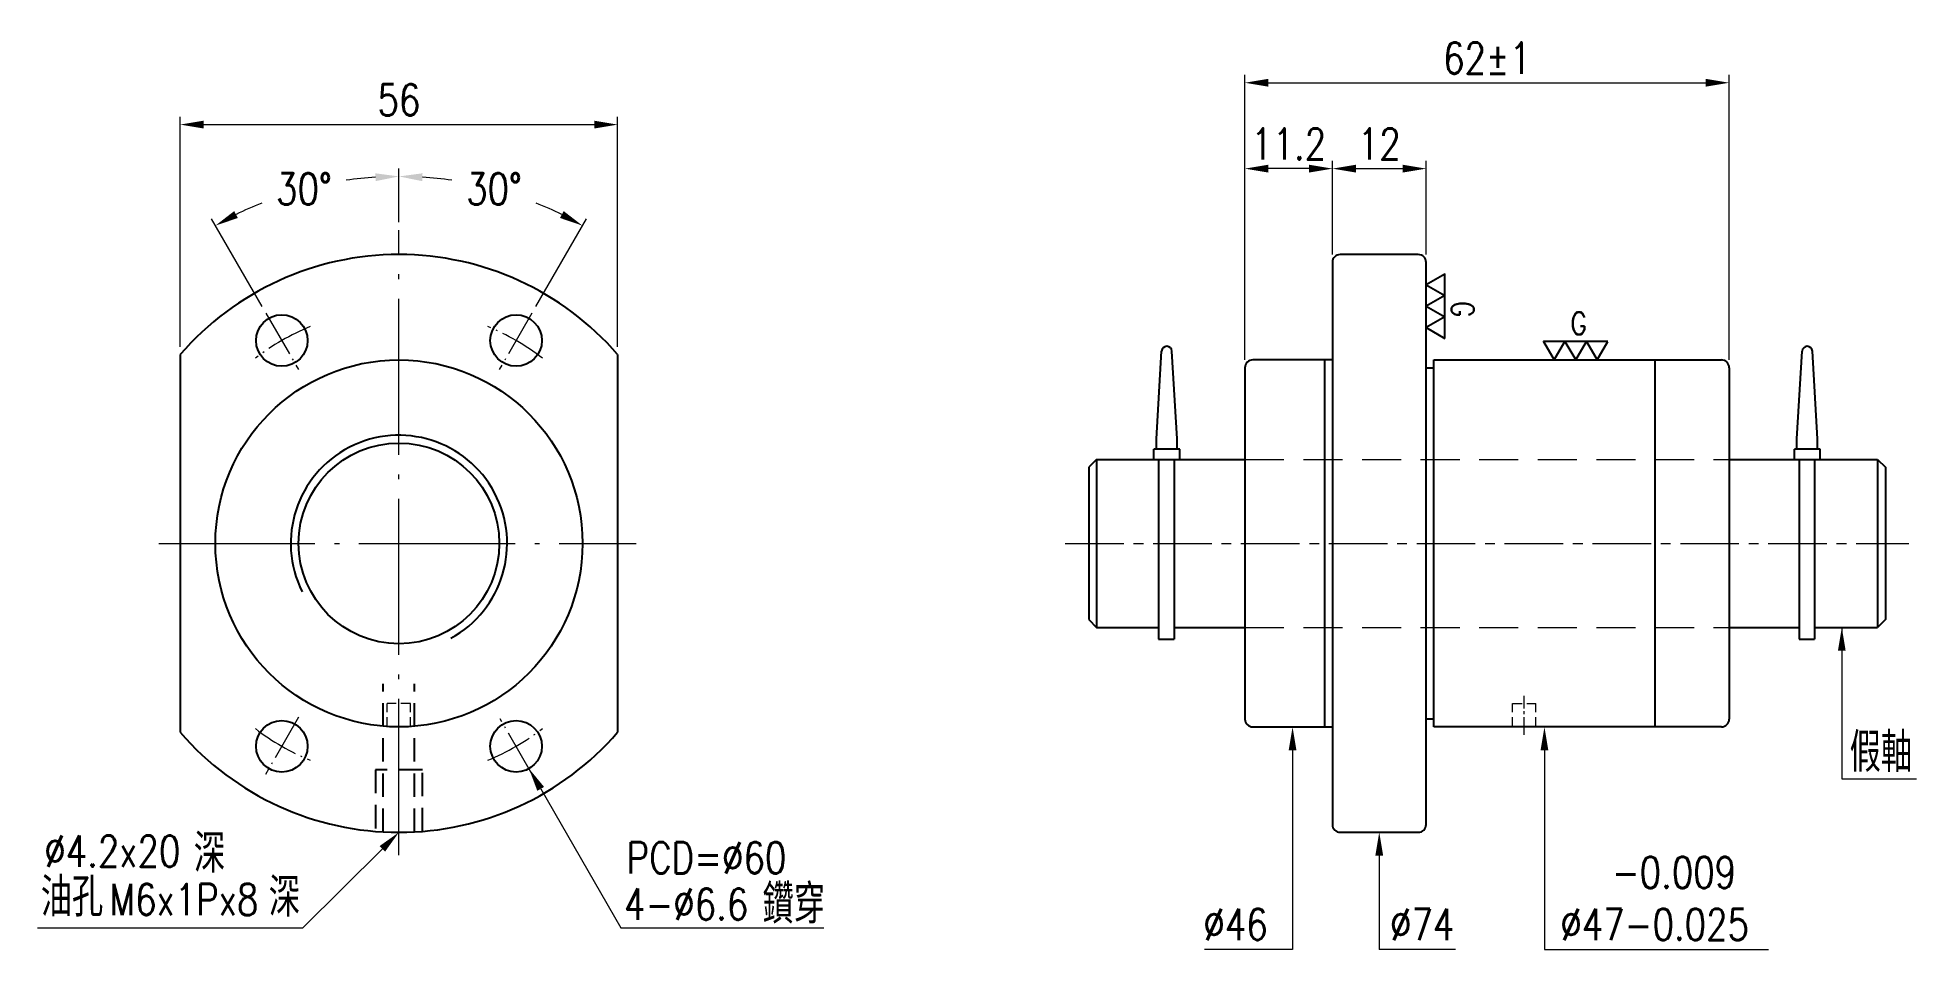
# Model space of a CAD drawing. Header units: millimetres. Extents: x 23 to 263, y -485 to -368.
import ezdxf
from ezdxf.enums import TextEntityAlignment as Align

# ---------------------------------------------------------------- set-up
doc = ezdxf.new("R2010")
doc.units = ezdxf.units.MM
doc.header["$LTSCALE"] = 10
for name, pattern in [('C', [2.5625, 2, -0.25, 0.0625, -0.25]), ('CENTER2', [1.125, 0.75, -0.125, 0.125, -0.125]), ('H', [0.75, 0.5, -0.25]), ('HIDDEN', [0.375, 0.25, -0.125])]:
    doc.linetypes.add(name, pattern=pattern)
doc.layers.get('0').update_dxf_attribs({"linetype": 'CONTINUOUS'})
doc.layers.get('DEFPOINTS').update_dxf_attribs({"linetype": 'CONTINUOUS'})
for name, color, linetype, lineweight in [('01', 1, 'CENTER2', 5), ('03', 94, 'CONTINUOUS', 15), ('05', 5, 'HIDDEN', 9), ('C', 1, 'C', 5)]:
    doc.layers.add(name, color=color, linetype=linetype, lineweight=lineweight)
doc.layers.add('H', color=2, linetype='H')
doc.layers.add('L1', color=4, linetype='CONTINUOUS')
doc.styles.add('SIMPLEX', font='SIMPLEX.shx', dxfattribs={"width": 0.8, "height": 4, "bigfont": 'chineset.shx'})
doc.dimstyles.new('STANDARD$0', dxfattribs={"dimscale": 0, "dimtxt": 3.2, "dimasz": 3, "dimexe": 1, "dimexo": 1, "dimgap": 1, "dimtad": 1, "dimdec": 3, "dimdsep": 46, "dimtxsty": 'SIMPLEX', "dimcen": 0.09, "dimclrd": 256, "dimclre": 256, "dimclrt": 4, "dimadec": 1, "dimazin": 2, "dimtp": -0.1, "dimtm": 0.2, "dimtfac": 1, "dimtdec": 3, "dimtmove": 0, "dimatfit": 3, "dimfxl": 0, "dimtvp": 0.790698, "dimlwd": -1, "dimlwe": -1, "dimarcsym": 0})
doc.dimstyles.new('STANDARD$2', dxfattribs={"dimscale": 0, "dimtxt": 4, "dimasz": 3, "dimexe": 2.2, "dimexo": 2.2, "dimgap": 2.2, "dimtad": 0, "dimtih": 1, "dimtoh": 1, "dimdec": 3, "dimrnd": 0.0005, "dimdsep": 46, "dimtxsty": 'SIMPLEX', "dimcen": 0.09, "dimclrd": 256, "dimclre": 256, "dimclrt": 4, "dimadec": 1, "dimazin": 2, "dimtp": -0.1, "dimtm": 0.2, "dimtfac": 1, "dimtdec": 3, "dimtmove": 2, "dimatfit": 3, "dimfxl": 0, "dimtvp": 0.790698, "dimlwd": -1, "dimlwe": -1, "dimarcsym": 0})
doc.dimstyles.new('STANDARD$7', dxfattribs={"dimscale": 0, "dimtxt": 4, "dimasz": 3, "dimexe": 1.2, "dimexo": 1.2, "dimgap": 1.2, "dimtad": 1, "dimdec": 3, "dimrnd": 0.0005, "dimdsep": 46, "dimtxsty": 'SIMPLEX', "dimcen": 0.09, "dimclrd": 256, "dimclre": 256, "dimclrt": 4, "dimadec": 1, "dimazin": 2, "dimtp": -0.1, "dimtm": 0.2, "dimtfac": 1, "dimtdec": 3, "dimtmove": 2, "dimatfit": 3, "dimfxl": 0, "dimtvp": 0.790698, "dimlwd": -1, "dimlwe": -1, "dimarcsym": 0})

# ---------------------------------------------------------------- blocks, each defined once
blk = doc.blocks.new('*D51')
at = {"layer": '03'}
for p, q in [((188.53, -395.86), (188.53, -383.86)), ((191.53, -384.86), (197.53, -384.86)), ((200.53, -395.86), (200.53, -383.86))]:
    blk.add_line(p, q, dxfattribs=at)
for points in [[(191.53, -384.36), (191.53, -385.36), (188.53, -384.86)], [(197.53, -384.36), (197.53, -385.36), (200.53, -384.86)]]:
    blk.add_solid(points, dxfattribs=at)
at = {"layer": 'DEFPOINTS', "color": 0}
for p in [(200.53, -384.86), (188.53, -396.86), (200.53, -396.86)]:
    blk.add_point(p, dxfattribs=at)
at = {"layer": '03', "color": 4, "insert": (194.53, -381.7), "char_height": 4, "attachment_point": 5, "style": 'SIMPLEX'}
blk.add_mtext('12', dxfattribs=at)
blk = doc.blocks.new('*D52')
at = {"layer": '03'}
for p, q in [((177.33, -409.36), (177.33, -383.86)), ((185.53, -384.86), (180.33, -384.86)), ((188.53, -395.86), (188.53, -383.86))]:
    blk.add_line(p, q, dxfattribs=at)
for points in [[(180.33, -384.36), (180.33, -385.36), (177.33, -384.86)], [(185.53, -384.36), (185.53, -385.36), (188.53, -384.86)]]:
    blk.add_solid(points, dxfattribs=at)
at = {"layer": 'DEFPOINTS', "color": 0}
for p in [(177.33, -384.86), (188.53, -396.86), (177.33, -410.36)]:
    blk.add_point(p, dxfattribs=at)
at = {"layer": '03', "color": 4, "insert": (182.93, -381.7), "char_height": 4, "attachment_point": 5, "style": 'SIMPLEX'}
blk.add_mtext('11.2', dxfattribs=at)
blk = doc.blocks.new('*D53')
at = {"layer": '03'}
for p, q in [((177.33, -409.36), (177.33, -372.86)), ((180.33, -373.86), (236.33, -373.86)), ((239.33, -409.36), (239.33, -372.86))]:
    blk.add_line(p, q, dxfattribs=at)
for points in [[(180.33, -373.36), (180.33, -374.36), (177.33, -373.86)], [(236.33, -373.36), (236.33, -374.36), (239.33, -373.86)]]:
    blk.add_solid(points, dxfattribs=at)
at = {"layer": 'DEFPOINTS', "color": 0}
for p in [(239.33, -373.86), (177.33, -410.36), (239.33, -410.36)]:
    blk.add_point(p, dxfattribs=at)
at = {"layer": '03', "color": 4, "insert": (208.33, -370.7), "char_height": 4, "attachment_point": 5, "style": 'SIMPLEX'}
blk.add_mtext('62%%P1', dxfattribs=at)
blk = doc.blocks.new('*D54')
at = {"layer": '03'}
for p, q in [((69.02, -391.73), (69.02, -384.86)), ((86.55, -402.51), (93.02, -391.29))]:
    blk.add_line(p, q, dxfattribs=at)
for start, end in [(81.7132, 86.3422), (63.6578, 68.0677)]:
    blk.add_arc((69.02, -432.86), 47, start, end, dxfattribs=at)
for points in [[(72, -386.46), (72.04, -385.46), (69.02, -385.86)], [(90.11, -390.3), (89.64, -391.18), (92.52, -392.16)]]:
    blk.add_solid(points, dxfattribs=at)
at = {"layer": 'DEFPOINTS', "color": 0}
for p in [(85.1, -388.7), (69.02, -392.73), (86.05, -403.37), (81.87, -410.6), (69.02, -472.77)]:
    blk.add_point(p, dxfattribs=at)
at = {"layer": '03', "color": 4, "insert": (81.19, -387.46), "char_height": 4, "attachment_point": 5, "style": 'SIMPLEX'}
blk.add_mtext('30°', dxfattribs=at)
blk = doc.blocks.new('*D55')
at = {"layer": '03'}
for p, q in [((69.02, -391.73), (69.02, -384.86)), ((51.5, -402.51), (45.02, -391.29))]:
    blk.add_line(p, q, dxfattribs=at)
for start, end in [(93.6578, 98.2868), (111.9323, 116.3422)]:
    blk.add_arc((69.02, -432.86), 47, start, end, dxfattribs=at)
for points in [[(66.01, -385.46), (66.04, -386.46), (69.02, -385.86)], [(48.4, -391.18), (47.93, -390.3), (45.52, -392.16)]]:
    blk.add_solid(points, dxfattribs=at)
at = {"layer": 'DEFPOINTS', "color": 0}
for p in [(60.86, -386.57), (69.02, -392.73), (52, -403.37), (56.17, -410.6), (69.02, -472.77)]:
    blk.add_point(p, dxfattribs=at)
at = {"layer": '03', "color": 4, "insert": (56.86, -387.46), "char_height": 4, "attachment_point": 5, "style": 'SIMPLEX'}
blk.add_mtext('30°', dxfattribs=at)
blk = doc.blocks.new('*D56')
at = {"layer": '03'}
for p, q in [((41.02, -407.67), (41.02, -378.22)), ((44.02, -379.22), (94.02, -379.22)), ((97.02, -407.67), (97.02, -378.22))]:
    blk.add_line(p, q, dxfattribs=at)
for points in [[(44.02, -378.72), (44.02, -379.72), (41.02, -379.22)], [(94.02, -378.72), (94.02, -379.72), (97.02, -379.22)]]:
    blk.add_solid(points, dxfattribs=at)
at = {"layer": 'DEFPOINTS', "color": 0}
for p in [(97.02, -379.22), (41.02, -408.67), (97.02, -408.67)]:
    blk.add_point(p, dxfattribs=at)
at = {"layer": '03', "color": 4, "insert": (69.02, -376.06), "char_height": 4, "attachment_point": 5, "style": 'SIMPLEX'}
blk.add_mtext('56', dxfattribs=at)

msp = doc.modelspace()

# ---------------------------------------------------------------- linework, layer by layer
for p, q in [((188.527, -396.8607), (188.527, -468.8607)), ((199.527, -395.8607), (189.527, -395.8607)), ((200.527, -468.8607), (200.527, -396.8607)), ((41.0207, -408.674), (41.0207, -457.0475)), ((97.0207, -408.674), (97.0207, -457.0475)), ((166.007, -419.4707), (166.6677, -408.2424)), ((168.647, -419.4707), (167.9862, -408.2424)), ((248.007, -419.4707), (248.6677, -408.2424)), ((250.647, -419.4707), (249.9862, -408.2424)), ((177.327, -410.3607), (177.327, -455.3607)), ((188.527, -409.3607), (178.327, -409.3607)), ((187.527, -409.3607), (187.527, -456.3607)), ((200.527, -410.3607), (201.527, -410.3607)), ((201.527, -456.3607), (201.527, -409.3607)), ((201.527, -409.3607), (229.827, -409.3607)), ((229.827, -409.3607), (229.827, -456.3607)), ((229.827, -409.3607), (238.327, -409.3607)), ((239.327, -410.3607), (239.327, -455.3607)), ((168.977, -420.7907), (165.677, -420.7907)), ((165.677, -422.1107), (165.677, -420.7907)), ((166.007, -420.7907), (166.007, -419.4707)), ((168.647, -420.7907), (168.647, -419.4707)), ((168.977, -422.1107), (168.977, -420.7907)), ((250.977, -420.7907), (247.677, -420.7907)), ((247.677, -422.1107), (247.677, -420.7907)), ((248.007, -420.7907), (248.007, -419.4707)), ((250.647, -420.7907), (250.647, -419.4707)), ((250.977, -422.1107), (250.977, -420.7907)), ((158.327, -422.1107), (157.327, -423.1107)), ((157.327, -423.1107), (157.327, -442.6107)), ((158.327, -422.1107), (177.327, -422.1107)), ((158.327, -422.1107), (158.327, -443.6107)), ((165.677, -422.1107), (168.977, -422.1107)), ((166.2819, -422.1107), (166.2819, -445.1107)), ((168.2619, -422.1107), (168.2619, -445.1107)), ((239.327, -422.1107), (258.327, -422.1107)), ((247.677, -422.1107), (250.977, -422.1107)), ((248.2819, -422.1107), (248.2819, -445.1107)), ((250.2619, -422.1107), (250.2619, -445.1107)), ((258.327, -422.1107), (258.327, -443.6107)), ((258.327, -422.1107), (259.327, -423.1107)), ((259.327, -423.1107), (259.327, -442.6107)), ((157.327, -442.6107), (158.327, -443.6107)), ((158.327, -443.6107), (166.2819, -443.6107)), ((168.2619, -443.6107), (177.327, -443.6107)), ((239.327, -443.6107), (248.2819, -443.6107)), ((250.2619, -443.6107), (258.327, -443.6107)), ((259.327, -442.6107), (258.327, -443.6107)), ((166.2819, -445.1107), (168.2619, -445.1107)), ((248.2819, -445.1107), (250.2619, -445.1107)), ((178.327, -456.3607), (188.527, -456.3607)), ((201.527, -455.3607), (200.527, -455.3607)), ((229.827, -456.3607), (201.527, -456.3607)), ((238.327, -456.3607), (229.827, -456.3607)), ((189.527, -469.8607), (199.527, -469.8607))]:
    msp.add_line(p, q)
for centre, radius in [((54.0207, -406.88), 3.3), ((84.0207, -406.88), 3.3), ((69.0207, -432.8607), 23.5), ((69.0207, -432.8607), 12.85), ((54.0207, -458.8415), 3.3), ((84.0207, -458.8415), 3.3)]:
    msp.add_circle(centre, radius)
for centre, radius, start, end in [((69.0207, -432.8607), 37, 40.820891, 139.179109), ((189.527, -396.8607), 1, 90, 180), ((199.527, -396.8607), 1, 0, 90), ((167.327, -408.2741), 0.66, 2.753997, 177.246003), ((249.327, -408.2741), 0.66, 2.753997, 177.246003), ((178.327, -410.3607), 1, 90, 180), ((238.327, -410.3607), 1, 0, 90), ((178.327, -455.3607), 1, 180, 270), ((238.327, -455.3607), 1, 270, 0), ((69.0207, -432.8607), 37, 220.820891, 319.179109), ((189.527, -468.8607), 1, 180, 270), ((199.527, -468.8607), 1, 270, 0)]:
    msp.add_arc(centre, radius, start, end)
at = {"layer": '01'}
msp.add_line((154.327, -432.8607), (262.327, -432.8607), dxfattribs=at)
at = {"layer": '01', "ltscale": 0.3}
msp.add_line((213.067, -457.3607), (213.067, -452.3607), dxfattribs=at)
at = {"layer": '03'}
for p, q in [((183.427, -459.3607), (183.427, -484.8607)), ((215.677, -459.3607), (215.677, -484.8607)), ((253.7465, -462.9916), (263.3004, -462.9916)), ((87.1707, -464.2975), (97.4491, -482.1003)), ((66.895, -471.9777), (56.7311, -482.1003)), ((194.527, -472.8607), (194.527, -484.8607)), ((22.7558, -482.1003), (56.7311, -482.1003)), ((97.4491, -482.1003), (123.4322, -482.1003)), ((181.4422, -484.8607), (172.1752, -484.8607)), ((183.427, -484.8607), (181.4422, -484.8607)), ((202.7555, -484.8607), (194.527, -484.8607)), ((204.2789, -484.8607), (202.7555, -484.8607)), ((215.677, -484.8607), (244.348, -484.8607))]:
    msp.add_line(p, q, dxfattribs=at)
for points in [[(182.927, -459.3607), (183.927, -459.3607), (183.427, -456.3607)], [(215.177, -459.3607), (216.177, -459.3607), (215.677, -456.3607)], [(86.7376, -464.5475), (87.6037, -464.0475), (85.6707, -461.6994)], [(66.5422, -471.6235), (67.2479, -472.332), (69.0207, -469.8607)], [(194.027, -472.8607), (195.027, -472.8607), (194.527, -469.8607)]]:
    msp.add_solid(points, dxfattribs=at)
at = {"layer": '05', "ltscale": 2}
for p, q in [((177.327, -422.1107), (239.327, -422.1107)), ((177.327, -443.6107), (239.327, -443.6107))]:
    msp.add_line(p, q, dxfattribs=at)
at = {"layer": '05', "ltscale": 0.5}
for p, q in [((67.5207, -456.3607), (67.5207, -453.3607)), ((70.5207, -453.3607), (67.5207, -453.3607)), ((70.5207, -456.3607), (70.5207, -453.3607)), ((211.567, -456.3607), (211.567, -453.3607)), ((211.567, -453.3607), (214.567, -453.3607)), ((214.567, -456.3607), (214.567, -453.3607))]:
    msp.add_line(p, q, dxfattribs=at)
at = {"layer": 'C'}
for p, q in [((69.0207, -472.7672), (69.0207, -392.7301)), ((38.2731, -432.8607), (99.3942, -432.8607))]:
    msp.add_line(p, q, dxfattribs=at)
at = {"layer": 'C', "ltscale": 0.3}
for p, q in [((51.9954, -403.3722), (56.1707, -410.6039)), ((86.0459, -403.3722), (81.8707, -410.6039)), ((56.1707, -455.1176), (51.926, -462.4696)), ((86.0459, -462.3493), (81.9954, -455.3337))]:
    msp.add_line(p, q, dxfattribs=at)
for start, end in [(112.258323, 127.741677), (52.258323, 67.741677), (232.258323, 247.741677), (292.258323, 307.741677)]:
    msp.add_arc((69.0207, -432.8607), 30, start, end, dxfattribs=at)
at = {"layer": 'H', "color": 5, "ltscale": 0.6}
for p, q in [((67.0207, -469.8066), (67.0207, -450.8607)), ((71.0207, -469.8066), (71.0207, -450.8607)), ((66.0207, -461.8607), (66.0207, -469.7389)), ((72.0207, -461.8607), (66.0207, -461.8607)), ((72.0207, -469.7389), (72.0207, -461.8607))]:
    msp.add_line(p, q, dxfattribs=at)
at = {"layer": 'L1'}
for points in [[(202.9048, -401.1089), (202.9048, -398.3632), (200.527, -399.736)], [(202.9048, -403.8545), (202.9048, -401.1089), (200.527, -402.4817)], [(202.9048, -406.6002), (202.9048, -403.8545), (200.527, -405.2274)], [(218.3084, -406.9829), (215.5628, -406.9829), (216.9356, -409.3607)], [(221.0541, -406.9829), (218.3084, -406.9829), (219.6813, -409.3607)], [(223.7998, -406.9829), (221.0541, -406.9829), (222.4269, -409.3607)]]:
    msp.add_lwpolyline(points, close=True, dxfattribs=at)
msp.add_arc((69.0207, -432.8607), 13.85, 298.664987, 206.525269, dxfattribs=at)

# ---------------------------------------------------------------- texts
at = {"layer": '03', "color": 4, "style": 'SIMPLEX', "width": 0.8}
for s, p in [('假軸', (254.7484, -462.1171)), ('深', (42.7584, -475.0421)), ('油孔       ', (23.1612, -480.6532)), ('深', (52.3522, -480.6532))]:
    msp.add_text(s, height=5, dxfattribs=at).set_placement(p)
at = {"layer": '03', "color": 4, "style": 'SIMPLEX'}
for s, insert, char_height, attachment_point in [('%%c4.2x20', (23.6177, -474.2779), 4, 7), ('PCD=%%C60', (98.1802, -475.1201), 4, 7), ('   -0.009\\P%%C47-0.025', (217.7237, -483.6607), 4, 7), ('鑽穿', (115.57, -481.5549), 5, 7), ('M6x1Px8', (31.9556, -480.468), 4, 7), ('4-%%C6.6', (97.837, -481.0685), 4, 7), ('%%C46', (180.2422, -483.6607), 4, 9), ('%%C74', (204.143, -483.6607), 4, 9)]:
    msp.add_mtext(s, dxfattribs=dict(at, insert=insert, char_height=char_height, attachment_point=attachment_point))
at = {"layer": 'L1', "style": 'SIMPLEX', "width": 0.8}
msp.add_text('G', height=2.8636, rotation=270, dxfattribs=at).set_placement((205.2019, -401.8189), align=Align.MIDDLE_LEFT)
msp.add_text('G', height=2.8636, dxfattribs=at).set_placement((219.0185, -404.6858), align=Align.MIDDLE_LEFT)

# ---------------------------------------------------------------- dimensions: what is measured, and where the dimension line sits
at = {"layer": '03'}
dim = msp.add_linear_dim(base=(239.327, -373.8607), p1=(177.327, -410.3607), p2=(239.327, -410.3607), text='<>%%P1', dimstyle='STANDARD$0', override={"dimscale": 1, "dimtxt": 4, "dimgap": 1.2, "dimtad": 0}, dxfattribs=at)
dim.commit()
dim.dimension.update_dxf_attribs({"geometry": '*D53', "text_midpoint": (208.327, -370.6979)})
for base, p1, p2, picture, middle in [((97.0207, -379.2248), (41.0207, -408.674), (97.0207, -408.674), '*D56', (69.0207, -376.062)), ((177.327, -384.8607), (188.527, -396.8607), (177.327, -410.3607), '*D52', (182.927, -381.6979)), ((200.527, -384.8607), (188.527, -396.8607), (200.527, -396.8607), '*D51', (194.527, -381.6979))]:
    dim = msp.add_linear_dim(base=base, p1=p1, p2=p2, dimstyle='STANDARD$0', override={"dimscale": 1, "dimtxt": 4, "dimgap": 1.2, "dimtad": 0}, dxfattribs=at)
    dim.commit()
    dim.dimension.update_dxf_attribs({"geometry": picture, "text_midpoint": middle})
for base, line1, picture, middle in [((60.8592, -386.5748), ((51.9954, -403.3722), (56.1707, -410.6039)), '*D55', (56.8562, -387.4622)), ((85.0956, -388.6952), ((86.0459, -403.3722), (81.8707, -410.6039)), '*D54', (81.1852, -387.4622))]:
    dim = msp.add_angular_dim_2l(base=base, line1=line1, line2=((69.0207, -472.7672), (69.0207, -392.7301)), dimstyle='STANDARD$2', override={"dimscale": 1, "dimexe": 1, "dimexo": 1, "dimgap": 1.2, "dimtmove": 0}, dxfattribs=at)
    dim.commit()
    dim.dimension.update_dxf_attribs({"geometry": picture, "text_midpoint": middle})

# ---------------------------------------------------------------- leaders
msp.add_leader([(253.7465, -443.6107), (253.7465, -462.9916)], dimstyle='STANDARD$7', override={"dimscale": 1, "dimexe": 1, "dimexo": 1, "dimgap": 1.2, "dimtad": 0, "dimtmove": 0}, dxfattribs=at)

doc.saveas('drawing.dxf')
